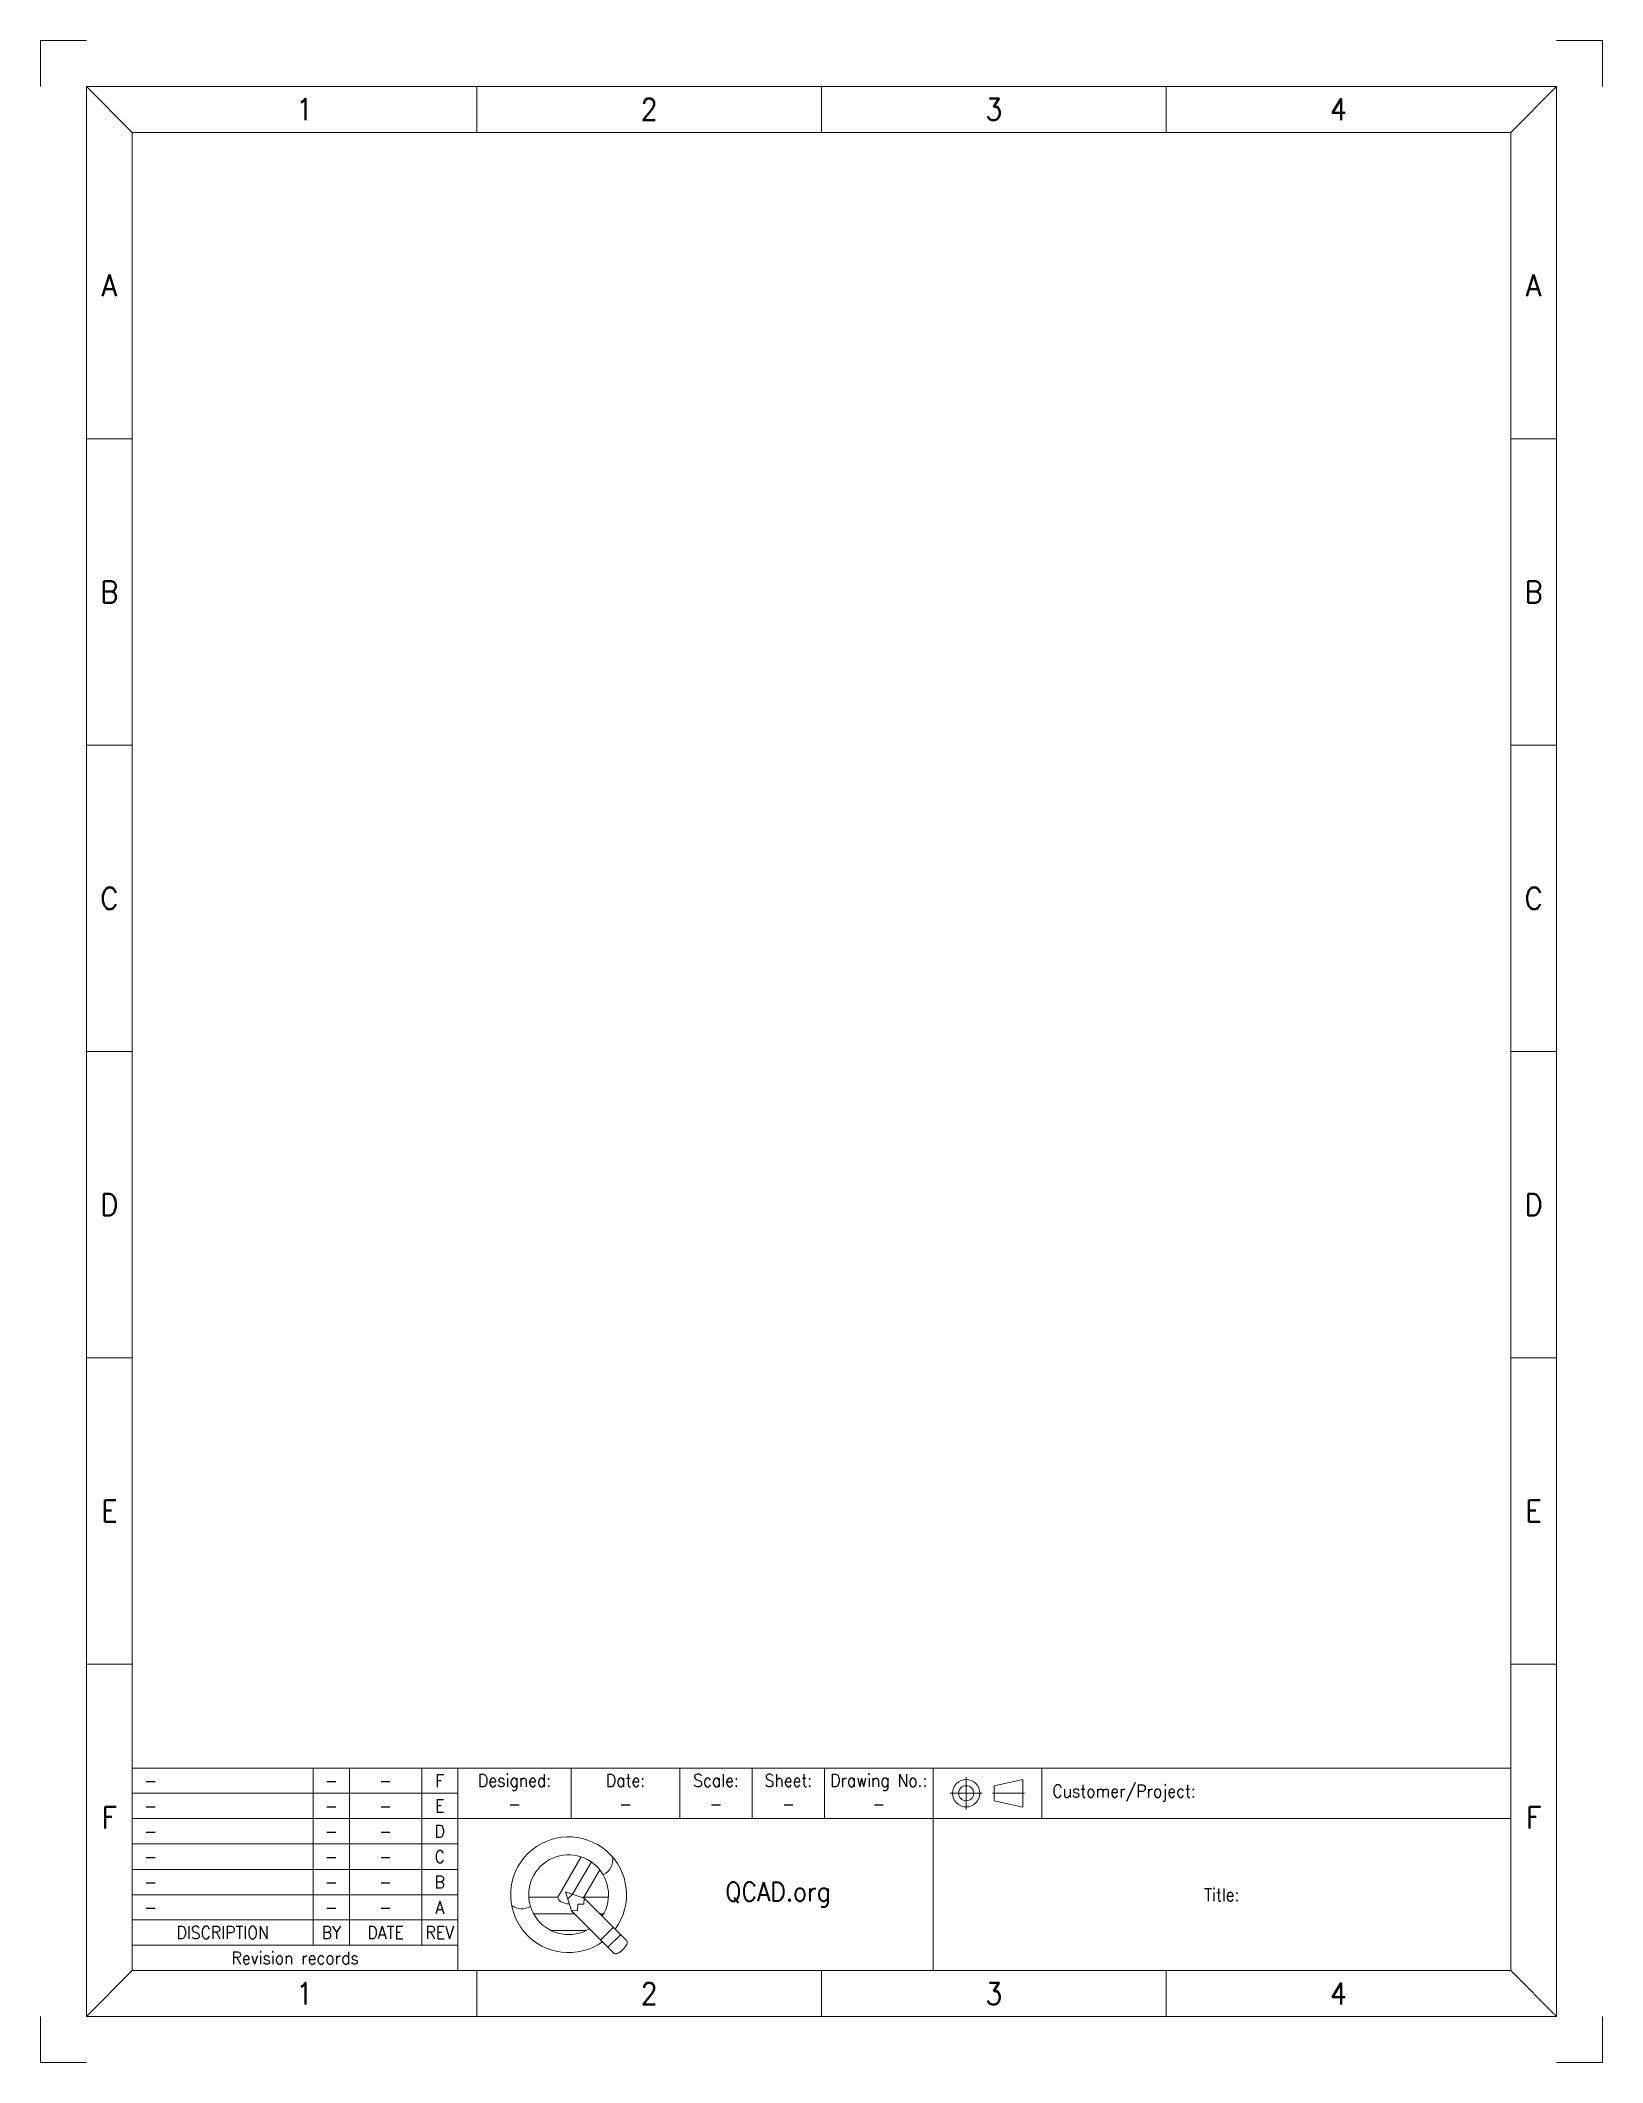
# Model space of a CAD drawing. Header units: inches. Extents: x 0 to 8.5, y 0 to 11.
import ezdxf

# ---------------------------------------------------------------- set-up
doc = ezdxf.new("R2010")
doc.units = ezdxf.units.IN
doc.header["$MEASUREMENT"] = 0
doc.linetypes.add('DASHDOT2', pattern=[12, 6, -2.95, 0.1, -2.95])
doc.layers.add('9.1 Drawing sheet', color=9, linetype='Continuous', lineweight=9, true_color=0xc0c0c0)
doc.styles.add('textstyle0', font='Standard')
doc.styles.add('textstyle1', font='Standard')
doc.styles.add('textstyle10', font='Standard')
doc.styles.add('textstyle11', font='Standard')
doc.styles.add('textstyle12', font='Standard')
doc.styles.add('textstyle13', font='Standard')
doc.styles.add('textstyle14', font='Standard')
doc.styles.add('textstyle15', font='Standard')
doc.styles.add('textstyle16', font='Standard')
doc.styles.add('textstyle17', font='Standard')
doc.styles.add('textstyle18', font='Standard')
doc.styles.add('textstyle19', font='Standard')
doc.styles.add('textstyle2', font='Standard')
doc.styles.add('textstyle20', font='Standard')
doc.styles.add('textstyle21', font='Standard')
doc.styles.add('textstyle22', font='Standard')
doc.styles.add('textstyle23', font='Standard')
doc.styles.add('textstyle24', font='Standard')
doc.styles.add('textstyle25', font='Standard')
doc.styles.add('textstyle26', font='Standard')
doc.styles.add('textstyle27', font='Standard')
doc.styles.add('textstyle28', font='Standard')
doc.styles.add('textstyle29', font='Standard')
doc.styles.add('textstyle3', font='Standard')
doc.styles.add('textstyle30', font='Standard')
doc.styles.add('textstyle31', font='Standard')
doc.styles.add('textstyle32', font='Standard')
doc.styles.add('textstyle33', font='Standard')
doc.styles.add('textstyle34', font='Standard')
doc.styles.add('textstyle35', font='Standard')
doc.styles.add('textstyle36', font='Standard')
doc.styles.add('textstyle37', font='Standard')
doc.styles.add('textstyle38', font='Standard')
doc.styles.add('textstyle39', font='Standard')
doc.styles.add('textstyle4', font='Standard')
doc.styles.add('textstyle40', font='Standard')
doc.styles.add('textstyle41', font='Standard')
doc.styles.add('textstyle42', font='Standard')
doc.styles.add('textstyle43', font='Standard')
doc.styles.add('textstyle44', font='Standard')
doc.styles.add('textstyle45', font='Standard')
doc.styles.add('textstyle46', font='Standard')
doc.styles.add('textstyle47', font='Standard')
doc.styles.add('textstyle48', font='Standard')
doc.styles.add('textstyle49', font='Standard')
doc.styles.add('textstyle5', font='Standard')
doc.styles.add('textstyle50', font='Standard')
doc.styles.add('textstyle51', font='Standard')
doc.styles.add('textstyle52', font='Standard')
doc.styles.add('textstyle53', font='Standard')
doc.styles.add('textstyle54', font='Standard')
doc.styles.add('textstyle55', font='Standard')
doc.styles.add('textstyle56', font='Standard')
doc.styles.add('textstyle57', font='Standard')
doc.styles.add('textstyle58', font='Standard')
doc.styles.add('textstyle59', font='Standard')
doc.styles.add('textstyle6', font='Standard')
doc.styles.add('textstyle60', font='Standard')
doc.styles.add('textstyle61', font='Standard')
doc.styles.add('textstyle7', font='Standard')
doc.styles.add('textstyle8', font='Standard')
doc.styles.add('textstyle9', font='Standard')

# ---------------------------------------------------------------- blocks, each defined once
blk = doc.blocks.new('Zoned border')
at = {"layer": '9.1 Drawing sheet'}
for p, q in [((0.25, 0.25), (0.25, 10.75)), ((8.25, 10.75), (0.25, 10.75)), ((0.5, 10.5), (0.25, 10.75)), ((2.375, 10.5), (2.375, 10.75)), ((4.25, 10.5), (4.25, 10.75)), ((6.125, 10.5), (6.125, 10.75)), ((8, 10.5), (8.25, 10.75)), ((8.25, 0.25), (8.25, 10.75)), ((0.5, 8.833), (0.25, 8.833)), ((8.25, 8.833), (8, 8.833)), ((0.5, 7.167), (0.25, 7.167)), ((8.25, 7.167), (8, 7.167)), ((0.5, 5.5), (0.25, 5.5)), ((8.25, 5.5), (8, 5.5)), ((0.5, 3.833), (0.25, 3.833)), ((8.25, 3.833), (8, 3.833)), ((0.5, 2.167), (0.25, 2.167)), ((8.25, 2.167), (8, 2.167)), ((0.25, 0.25), (0.5, 0.5)), ((2.375, 0.25), (2.375, 0.5)), ((4.25, 0.25), (4.25, 0.5)), ((6.125, 0.25), (6.125, 0.5)), ((8, 0.5), (8.25, 0.25)), ((8.25, 0.25), (0.25, 0.25))]:
    blk.add_line(p, q, dxfattribs=at)
at = {"layer": '9.1 Drawing sheet', "char_height": 0.118, "attachment_point": 5}
for s, insert, style in [('1', (1.437, 10.625), 'textstyle42'), ('2', (3.312, 10.625), 'textstyle43'), ('3', (5.188, 10.625), 'textstyle44'), ('4', (7.063, 10.625), 'textstyle45'), ('A', (0.375, 9.667), 'textstyle41'), ('A', (8.125, 9.667), 'textstyle51'), ('B', (0.375, 8), 'textstyle46'), ('B', (8.125, 8), 'textstyle52'), ('C', (0.375, 6.333), 'textstyle47'), ('C', (8.125, 6.333), 'textstyle53'), ('D', (0.375, 4.667), 'textstyle48'), ('D', (8.125, 4.667), 'textstyle54'), ('E', (0.375, 3), 'textstyle49'), ('E', (8.125, 3), 'textstyle55'), ('F', (0.375, 1.333), 'textstyle50'), ('F', (8.125, 1.333), 'textstyle56'), ('1', (1.437, 0.375), 'textstyle60'), ('2', (3.312, 0.375), 'textstyle57'), ('3', (5.188, 0.375), 'textstyle58'), ('4', (7.063, 0.375), 'textstyle59')]:
    blk.add_mtext(s, dxfattribs=dict(at, insert=insert, style=style))
blk = doc.blocks.new('Paper Frame')
at = {"layer": '9.1 Drawing sheet'}
for p, q in [((0.25, 11), (0, 11)), ((0, 11), (0, 10.75)), ((8.25, 11), (8.5, 11)), ((8.5, 11), (8.5, 10.75)), ((8, 10.5), (0.5, 10.5)), ((0.5, 0.5), (0.5, 10.5)), ((8, 0.5), (8, 10.5)), ((8, 0.5), (0.5, 0.5)), ((0, 0), (0, 0.25)), ((8.5, 0), (8.5, 0.25)), ((0.25, 0), (0, 0)), ((8.25, 0), (8.5, 0))]:
    blk.add_line(p, q, dxfattribs=at)
blk.add_blockref('Zoned border', (0, 0), dxfattribs=at)
blk = doc.blocks.new('Logo')
at = {"layer": '9.1 Drawing sheet', "lineweight": 9}
for p, q in [((-5.057, 0.619), (-5.185, 0.399)), ((-5.043, 0.399), (-4.956, 0.549)), ((-5.343, 0.399), (-5.185, 0.399)), ((-5.143, 0.429), (-5.041, 0.395)), ((-5.11, 0.326), (-5.143, 0.429)), ((-5.131, 0.39), (-5.104, 0.416)), ((-5.077, 0.328), (-5.076, 0.361)), ((-5.043, 0.362), (-5.076, 0.361)), ((-5.051, 0.399), (-4.909, 0.399)), ((-5.041, 0.395), (-5.043, 0.362)), ((-4.809, 0.162), (-5.041, 0.395)), ((-5.11, 0.326), (-5.077, 0.328)), ((-4.878, 0.093), (-5.11, 0.326)), ((-4.951, 0.167), (-4.882, 0.236)), ((-5.222, 0.219), (-5.03, 0.219)), ((-4.912, 0.127), (-4.842, 0.196))]:
    blk.add_line(p, q, dxfattribs=at)
at = {"layer": '9.1 Drawing sheet', "linetype": 'DASHDOT2', "lineweight": 9}
for p, q in [((-5.104, 0.416), (-5.002, 0.592)), ((-5.316, 0.309), (-5.093, 0.309)), ((-4.955, 0.309), (-4.936, 0.309))]:
    blk.add_line(p, q, dxfattribs=at)
at = {"layer": '9.1 Drawing sheet', "lineweight": 9}
for centre, radius, start, end in [((-5.126, 0.413), 0.315, 323.5694, 305.684), ((-5.126, 0.413), 0.217, 327.5283, 301.4682), ((-4.98, 0.607), 0.0956, 296.5321, 5.6951), ((-5.38, 0.433), 0.0964, 234.9253, 298.9034)]:
    blk.add_arc(centre, radius, start, end, dxfattribs=at)
for centre, major_axis, ratio, start_param, end_param in [((-5.114, 0.399), (-0.0707, 0), 0.514393, 0, 1.456913), ((-5.114, 0.399), (-0.0707, 0), 0.514393, 3.069838, 3.141593), ((-4.844, 0.128), (0.0347, 0.0346), 0.381399, 3.141593, 6.283185)]:
    blk.add_ellipse(centre, major_axis=major_axis, ratio=ratio, start_param=start_param, end_param=end_param, dxfattribs=at)
at = {"layer": '9.1 Drawing sheet', "linetype": 'Continuous', "lineweight": 0, "insert": (-3.987, 0.413), "char_height": 0.10265, "width": 5.70284, "attachment_point": 5, "style": 'textstyle61'}
blk.add_mtext('QCAD.org\\pOpen source CAD', dxfattribs=at)
blk = doc.blocks.new('Title block')
at = {"layer": '9.1 Drawing sheet'}
for p, q in [((-7.5, 1.102), (-5.728, 1.102)), ((-7.5, 0), (-7.5, 1.102)), ((-6.516, 1.102), (-6.516, 0.138)), ((-6.319, 1.102), (-6.319, 0.138)), ((-5.925, 1.102), (-5.925, 0.138)), ((-5.728, 1.102), (0, 1.102)), ((-5.728, 1.102), (-5.728, 0)), ((-5.112, 0.827), (-5.112, 1.102)), ((-4.521, 0.827), (-4.521, 1.102)), ((-4.127, 0.827), (-4.127, 1.102)), ((-3.734, 0.827), (-3.734, 1.102)), ((-3.143, 0.827), (-3.143, 1.102)), ((-2.552, 0.827), (-2.552, 1.102)), ((0, 0), (0, 1.102)), ((-7.5, 0.965), (-5.728, 0.965)), ((-7.5, 0.827), (-5.728, 0.827)), ((-5.728, 0.827), (0, 0.827)), ((-3.143, 0), (-3.143, 0.827)), ((-7.5, 0.689), (-5.728, 0.689)), ((-7.5, 0.551), (-5.728, 0.551)), ((-7.5, 0.413), (-5.728, 0.413)), ((-7.5, 0.276), (-5.728, 0.276)), ((-7.5, 0.138), (-5.728, 0.138)), ((-7.5, 0), (0, 0))]:
    blk.add_line(p, q, dxfattribs=at)
at = {"layer": '9.1 Drawing sheet', "color": 9, "linetype": 'DASHDOT2', "lineweight": 5, "true_color": 0xc0c0c0}
for p, q in [((-2.963, 0.877), (-2.963, 1.052)), ((-3.05, 0.965), (-2.875, 0.965)), ((-2.82, 0.965), (-2.645, 0.965))]:
    blk.add_line(p, q, dxfattribs=at)
at = {"layer": '9.1 Drawing sheet', "color": 9, "linetype": 'Continuous', "lineweight": 9, "true_color": 0xc0c0c0}
for p, q in [((-2.655, 1.039), (-2.81, 1.006)), ((-2.81, 1.006), (-2.81, 0.923)), ((-2.655, 1.039), (-2.655, 0.89)), ((-2.81, 0.923), (-2.655, 0.89))]:
    blk.add_line(p, q, dxfattribs=at)
for radius in [0.0747, 0.0411]:
    blk.add_circle((-2.963, 0.965), radius, dxfattribs=at)
at = {"layer": '9.1 Drawing sheet'}
blk.add_blockref('Logo', (0, 0), dxfattribs=at)
at = {"layer": '9.1 Drawing sheet', "linetype": 'Continuous', "lineweight": 0, "width": 3.8019}
for s, insert, char_height, attachment_point, style in [('-', (-7.435, 1.033), 0.0684, 4, 'textstyle32'), ('-', (-6.417, 1.033), 0.0684, 5, 'textstyle33'), ('-', (-6.122, 1.033), 0.0684, 5, 'textstyle34'), ('F', (-5.827, 1.033), 0.0684, 5, 'textstyle13'), ('Designed:', (-5.42, 1.069), 0.0684, 2, 'textstyle37'), ('Date:', (-4.816, 1.069), 0.0684, 2, 'textstyle38'), ('Scale:', (-4.324, 1.069), 0.0684, 2, 'textstyle39'), ('Sheet:', (-3.93, 1.069), 0.0684, 2, 'textstyle40'), ('Drawing No.:', (-3.438, 1.069), 0.06843, 2, 'textstyle36'), ('Customer/Project:', (-2.494, 0.965), 0.06843, 4, 'textstyle35'), ('-', (-7.435, 0.896), 0.0684, 4, 'textstyle29'), ('-', (-6.417, 0.896), 0.0684, 5, 'textstyle30'), ('-', (-6.122, 0.896), 0.0684, 5, 'textstyle31'), ('E', (-5.827, 0.896), 0.0684, 5, 'textstyle12'), ('-', (-5.42, 0.906), 0.0684, 5, 'textstyle0'), ('-', (-4.816, 0.906), 0.0684, 5, 'textstyle1'), ('-', (-4.324, 0.906), 0.0684, 5, 'textstyle2'), ('-', (-3.93, 0.906), 0.0684, 5, 'textstyle14'), ('-', (-3.438, 0.906), 0.0684, 5, 'textstyle16'), ('D', (-5.827, 0.758), 0.0684, 5, 'textstyle11'), ('-', (-7.435, 0.758), 0.0684, 4, 'textstyle26'), ('-', (-6.417, 0.758), 0.0684, 5, 'textstyle27'), ('-', (-6.122, 0.758), 0.0684, 5, 'textstyle28'), ('-', (-7.435, 0.62), 0.0684, 4, 'textstyle23'), ('-', (-6.417, 0.62), 0.0684, 5, 'textstyle24'), ('-', (-6.122, 0.62), 0.0684, 5, 'textstyle25'), ('C', (-5.827, 0.62), 0.0684, 5, 'textstyle10'), ('-', (-7.435, 0.482), 0.0684, 4, 'textstyle20'), ('-', (-6.417, 0.482), 0.0684, 5, 'textstyle21'), ('-', (-6.122, 0.482), 0.0684, 5, 'textstyle22'), ('B', (-5.827, 0.482), 0.0684, 5, 'textstyle9'), ('Title:', (-1.572, 0.413), 0.0684, 5, 'textstyle15'), ('-', (-7.435, 0.344), 0.0684, 4, 'textstyle17'), ('-', (-6.417, 0.344), 0.0684, 5, 'textstyle18'), ('-', (-6.122, 0.344), 0.0684, 5, 'textstyle19'), ('A', (-5.827, 0.344), 0.0684, 5, 'textstyle8'), ('DISCRIPTION', (-7.008, 0.207), 0.06843, 5, 'textstyle4'), ('BY', (-6.417, 0.207), 0.0684, 5, 'textstyle5'), ('DATE', (-6.122, 0.207), 0.0684, 5, 'textstyle6'), ('REV', (-5.827, 0.207), 0.0684, 5, 'textstyle7'), ('Revision records', (-6.614, 0.069), 0.06843, 5, 'textstyle3')]:
    blk.add_mtext(s, dxfattribs=dict(at, insert=insert, char_height=char_height, attachment_point=attachment_point, style=style))

msp = doc.modelspace()

# ---------------------------------------------------------------- block references
at = {"layer": '9.1 Drawing sheet'}
for name, p in [('Paper Frame', (0, 0)), ('Title block', (8, 0.5))]:
    msp.add_blockref(name, p, dxfattribs=at)

doc.saveas('drawing.dxf')
